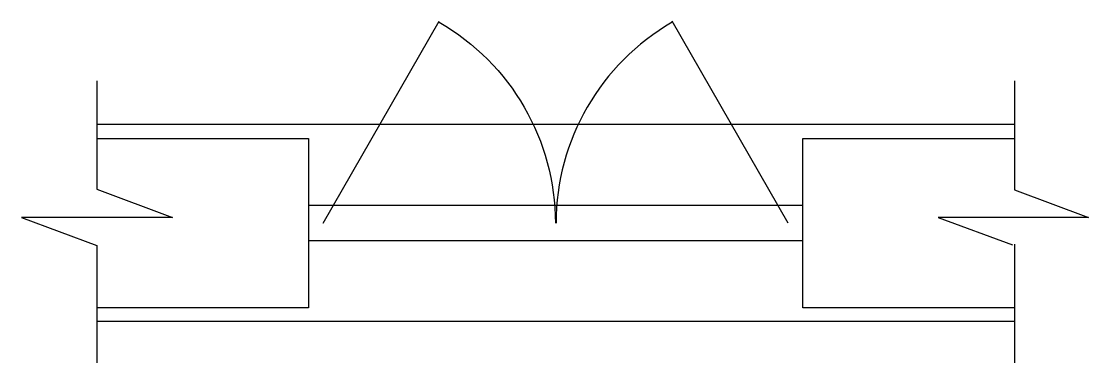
# Model space of a CAD drawing. Header units: metres. Extents: x 13606.3 to 13621.4, y 18572.3 to 18577.1.
import ezdxf

# ---------------------------------------------------------------- set-up
doc = ezdxf.new("R2010")
doc.units = ezdxf.units.M
for name, color, linetype in [('PUB_DIM', 90, 'Continuous'), ('PUB_TEXT', 7, 'Continuous'), ('STAIR', 2, 'Continuous')]:
    doc.layers.add(name, color=color, linetype=linetype)

# ---------------------------------------------------------------- blocks, each defined once
blk = doc.blocks.new('_DBLK')
blk.add_line((-0.5, 0), (0, -0.87))
blk.add_arc((-0.5, 0), 1, 300, 0)

msp = doc.modelspace()

# ---------------------------------------------------------------- linework, layer by layer
at = {"layer": 'PUB_DIM'}
for p, q in [((13607.35, 18576.29), (13607.35, 18574.75)), ((13620.35, 18576.29), (13620.35, 18574.74)), ((13620.35, 18575.67), (13607.35, 18575.67)), ((13607.35, 18574.75), (13608.42, 18574.35)), ((13620.35, 18574.74), (13621.4, 18574.35)), ((13617.35, 18574.52), (13610.35, 18574.52)), ((13606.28, 18574.35), (13607.35, 18573.95)), ((13608.42, 18574.35), (13606.28, 18574.35)), ((13619.27, 18574.35), (13620.32, 18573.96)), ((13621.4, 18574.35), (13619.27, 18574.35)), ((13617.35, 18574.02), (13610.35, 18574.02)), ((13607.35, 18573.95), (13607.35, 18572.29)), ((13620.35, 18573.97), (13620.35, 18572.29)), ((13607.35, 18572.88), (13620.35, 18572.88))]:
    msp.add_line(p, q, dxfattribs=at)
at = {"layer": 'PUB_TEXT'}
for points in [[(13607.35, 18575.47), (13610.35, 18575.47), (13610.35, 18573.07), (13607.35, 18573.07)], [(13620.35, 18573.07), (13617.35, 18573.07), (13617.35, 18575.47), (13620.35, 18575.47)]]:
    msp.add_lwpolyline(points, dxfattribs=at)

# ---------------------------------------------------------------- block references
at = {"layer": 'STAIR', "yscale": 3.29, "zscale": 3.29, "rotation": 180}
for p, xscale in [((13612.2, 18574.27), -3.29), ((13615.5, 18574.27), 3.29)]:
    msp.add_blockref('_DBLK', p, dxfattribs=dict(at, xscale=xscale))

doc.saveas('drawing.dxf')
